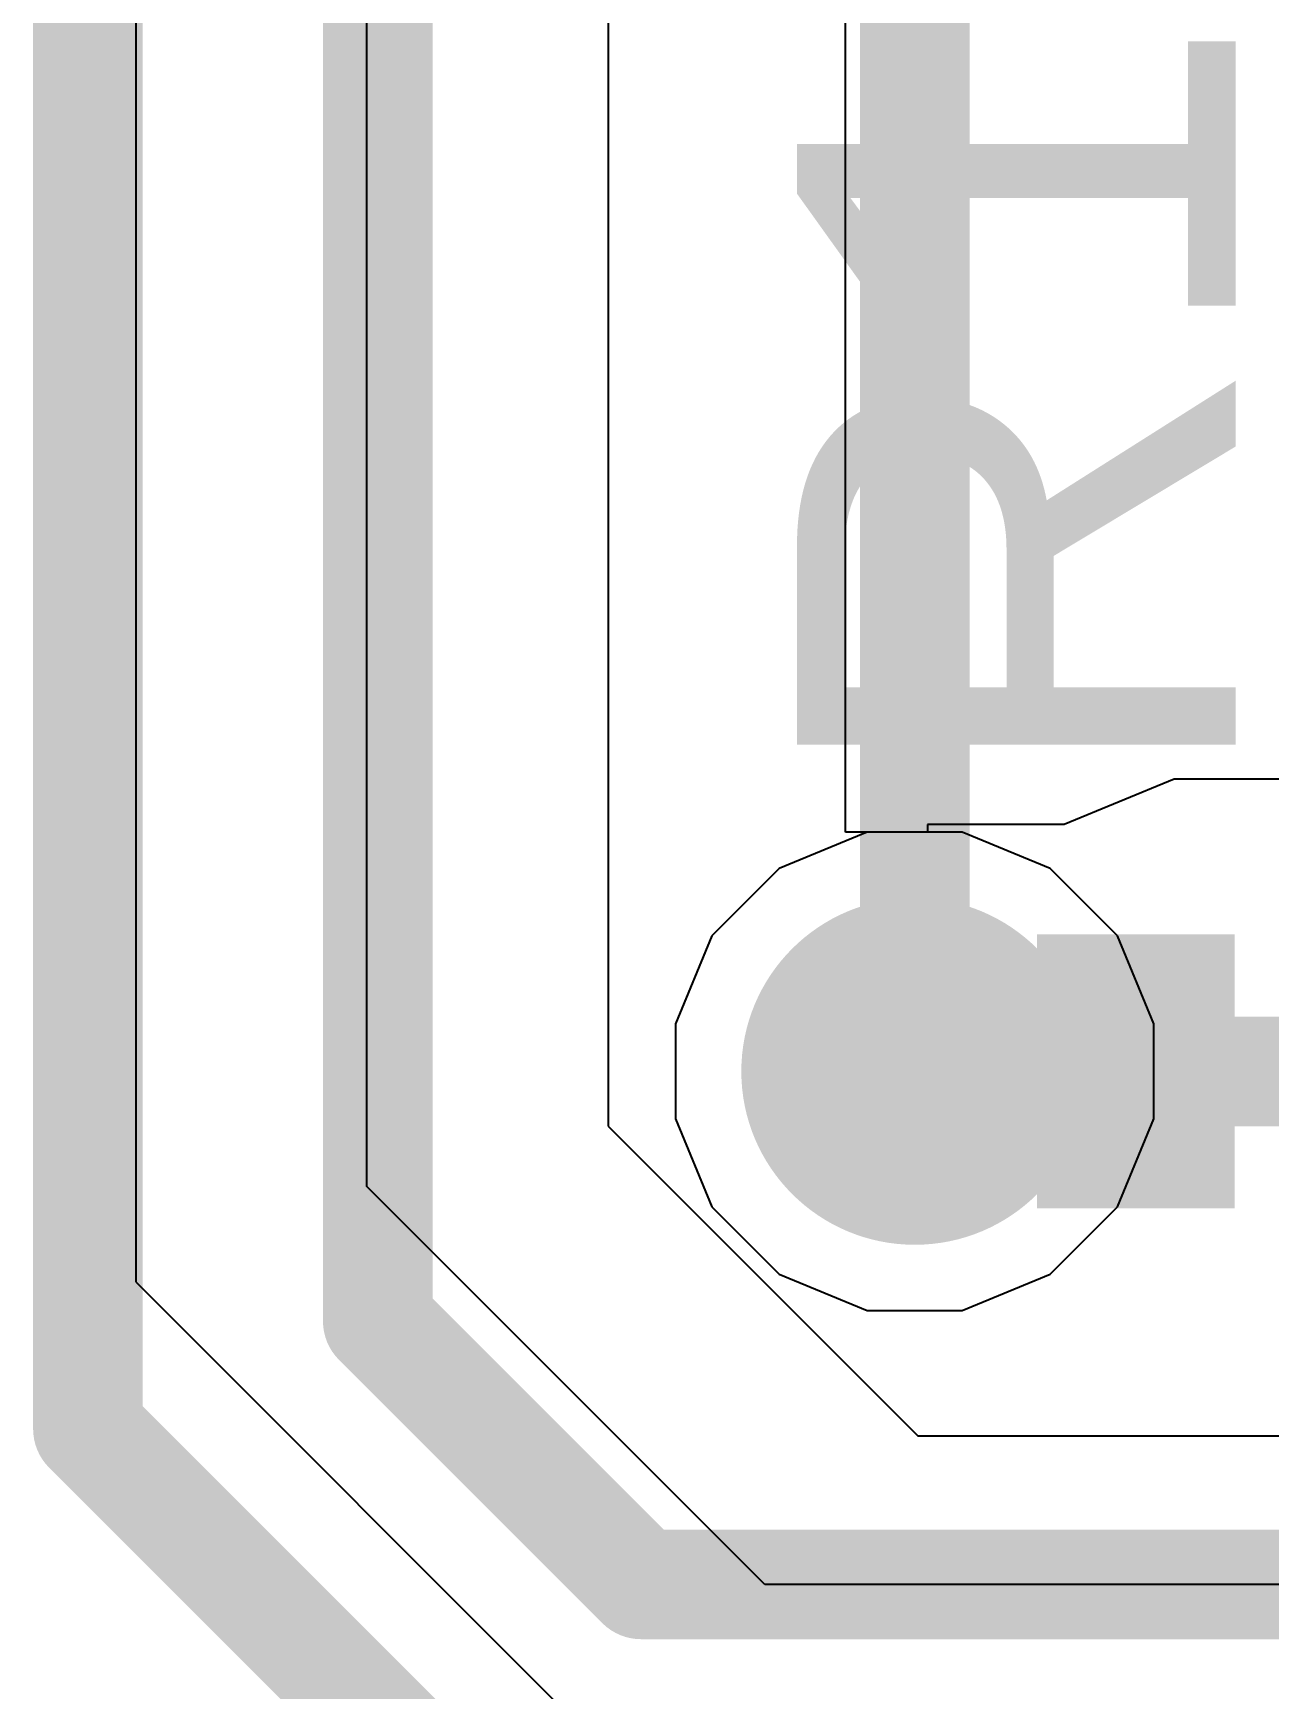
# Model space of a CAD drawing. Header units: inches. Extents: x -4 to 5258, y -4 to 5281.
# Drawn here: x 51.816 to 54.677, y 73.405 to 77.239 of the extents above; entities that cross this region are included whole.
import ezdxf

# ---------------------------------------------------------------- set-up
doc = ezdxf.new("R2010")
doc.units = ezdxf.units.IN
for name, color, linetype in [('Bottom Layer', 5, 'Continuous'), ('Bottom Solder', 6, 'Continuous'), ('Drill Drawing', 1, 'Continuous'), ('Layer 1', 16, 'Continuous'), ('Layer 2', 76, 'Continuous'), ('Top Layer', 1, 'Continuous'), ('Top Overlay', 2, 'Continuous'), ('Top Paste', 8, 'Continuous'), ('Top Solder', 216, 'Continuous'), ('Via Holes', 16, 'Continuous')]:
    doc.layers.add(name, color=color, linetype=linetype)
doc.styles.add('Arial', font='', dxfattribs={"height": 0.2})
doc.styles.get('Arial').set_extended_font_data('Arial')

# ---------------------------------------------------------------- blocks, each defined once
blk = doc.blocks.new('N___T___P___175')
at = {"layer": 'Top Layer'}
for points in [[(-0.6985, -0.3175), (-0.6985, 0.3175), (-0.2413, 0.3175), (-0.2413, -0.3175)], [(0.2413, -0.3175), (0.2413, 0.3175), (0.6985, 0.3175), (0.6985, -0.3175)], [(-0.3812, -0.127), (0.3808, -0.127), (0.3808, 0.127), (-0.3812, 0.127)]]:
    blk.add_hatch(color=1, dxfattribs=at).paths.add_polyline_path(points)
at = {"layer": 'Top Paste'}
for points in [[(-0.6985, -0.3175), (-0.6985, 0.3175), (-0.2413, 0.3175), (-0.2413, -0.3175)], [(0.2413, -0.3175), (0.2413, 0.3175), (0.6985, 0.3175), (0.6985, -0.3175)]]:
    blk.add_hatch(color=8, dxfattribs=at).paths.add_polyline_path(points)

msp = doc.modelspace()

# ---------------------------------------------------------------- hatches: boundary and pattern name
at = {"layer": 'Bottom Layer'}
h = msp.add_hatch(color=5, dxfattribs=at)
edge = h.paths.add_edge_path()
edge.add_arc((53.8571, 74.8348), 0.3, 0, 360)
at = {"layer": 'Bottom Solder'}
h = msp.add_hatch(color=6, dxfattribs=at)
edge = h.paths.add_edge_path()
edge.add_arc((53.8571, 74.8348), 0.4016, 0, 360)
at = {"layer": 'Layer 1'}
h = msp.add_hatch(color=16, dxfattribs=at)
edge = h.paths.add_edge_path()
edge.add_arc((53.8571, 74.8348), 0.3, 0, 360)
at = {"layer": 'Layer 2'}
h = msp.add_hatch(color=76, dxfattribs=at)
edge = h.paths.add_edge_path()
edge.add_arc((53.8571, 74.8348), 0.3, 0, 360)
at = {"layer": 'Top Layer'}
h = msp.add_hatch(color=1, dxfattribs=at)
edge = h.paths.add_edge_path()
edge.add_arc((53.8571, 74.8348), 0.3, 0, 360)
at = {"layer": 'Top Solder'}
h = msp.add_hatch(color=216, dxfattribs=at)
edge = h.paths.add_edge_path()
edge.add_arc((53.8571, 74.8348), 0.4016, 0, 360)
at = {"layer": 'Via Holes'}
h = msp.add_hatch(color=7, dxfattribs=at)
edge = h.paths.add_edge_path()
edge.add_arc((53.8571, 74.8348), 0.15, 0, 360)

# ---------------------------------------------------------------- linework, layer by layer
at = {"layer": 'Bottom Layer'}
for p, q in [((53.7469, 75.3888), (53.5433, 75.3045)), ((53.9673, 75.3888), (53.7469, 75.3888)), ((54.1709, 75.3045), (53.9673, 75.3888)), ((53.5433, 75.3045), (53.3874, 75.1487)), ((54.3267, 75.1487), (54.1709, 75.3045)), ((53.3874, 75.1487), (53.3031, 74.945)), ((54.4111, 74.945), (54.3267, 75.1487)), ((53.3031, 74.945), (53.3031, 74.7247)), ((54.4111, 74.7247), (54.4111, 74.945)), ((53.3031, 74.7247), (53.3874, 74.521)), ((54.3267, 74.521), (54.4111, 74.7247)), ((53.3874, 74.521), (53.5433, 74.3652)), ((54.1709, 74.3652), (54.3267, 74.521)), ((53.5433, 74.3652), (53.7469, 74.2808)), ((53.9673, 74.2808), (54.1709, 74.3652)), ((53.7469, 74.2808), (53.9673, 74.2808))]:
    msp.add_line(p, q, dxfattribs=at)
at = {"layer": 'Drill Drawing'}
for points in [[(53.7301, 74.9618, 0.0508, 0.0508, 0), (53.7301, 75.0888, 0.0508, 0.0508, 0)], [(53.7301, 75.0888, 0.0508, 0.0508, 0), (53.9841, 75.0888, 0.0508, 0.0508, 0)], [(53.9841, 74.9618, 0.0508, 0.0508, 0), (53.9841, 75.0888, 0.0508, 0.0508, 0)], [(53.7809, 74.911, 0.0508, 0.0508, 0), (53.7809, 74.9872, 0.0508, 0.0508, 0)], [(53.7809, 74.9872, 0.0508, 0.0508, 0), (53.9333, 74.9872, 0.0508, 0.0508, 0)], [(53.9333, 74.911, 0.0508, 0.0508, 0), (53.9333, 74.9872, 0.0508, 0.0508, 0)], [(53.6031, 74.7078, 0.0508, 0.0508, 0), (53.6031, 74.9618, 0.0508, 0.0508, 0)], [(53.6031, 74.9618, 0.0508, 0.0508, 0), (53.7301, 74.9618, 0.0508, 0.0508, 0)], [(53.9841, 74.9618, 0.0508, 0.0508, 0), (54.1111, 74.9618, 0.0508, 0.0508, 0)], [(54.1111, 74.7078, 0.0508, 0.0508, 0), (54.1111, 74.9618, 0.0508, 0.0508, 0)], [(53.7047, 74.7586, 0.0508, 0.0508, 0), (53.7047, 74.911, 0.0508, 0.0508, 0)], [(53.7047, 74.911, 0.0508, 0.0508, 0), (53.7809, 74.911, 0.0508, 0.0508, 0)], [(53.9333, 74.911, 0.0508, 0.0508, 0), (54.0095, 74.911, 0.0508, 0.0508, 0)], [(54.0095, 74.7586, 0.0508, 0.0508, 0), (54.0095, 74.911, 0.0508, 0.0508, 0)], [(53.7047, 74.7586, 0.0508, 0.0508, 0), (53.7809, 74.7586, 0.0508, 0.0508, 0)], [(53.7809, 74.6824, 0.0508, 0.0508, 0), (53.7809, 74.7586, 0.0508, 0.0508, 0)], [(53.9333, 74.7586, 0.0508, 0.0508, 0), (54.0095, 74.7586, 0.0508, 0.0508, 0)], [(53.9333, 74.6824, 0.0508, 0.0508, 0), (53.9333, 74.7586, 0.0508, 0.0508, 0)], [(53.6031, 74.7078, 0.0508, 0.0508, 0), (53.7301, 74.7078, 0.0508, 0.0508, 0)], [(53.7301, 74.5808, 0.0508, 0.0508, 0), (53.7301, 74.7078, 0.0508, 0.0508, 0)], [(53.7809, 74.6824, 0.0508, 0.0508, 0), (53.9333, 74.6824, 0.0508, 0.0508, 0)], [(53.9841, 74.7078, 0.0508, 0.0508, 0), (54.1111, 74.7078, 0.0508, 0.0508, 0)], [(53.9841, 74.5808, 0.0508, 0.0508, 0), (53.9841, 74.7078, 0.0508, 0.0508, 0)], [(53.7301, 74.5808, 0.0508, 0.0508, 0), (53.9841, 74.5808, 0.0508, 0.0508, 0)]]:
    msp.add_lwpolyline(points, format="xyseb", dxfattribs=at)
for points in [[(53.7174, 75.0888, 0.0254, 0.0254, 1), (53.7428, 75.0888, 0.0254, 0.0254, 1)], [(53.7174, 75.0888, 0.0254, 0.0254, 1), (53.7428, 75.0888, 0.0254, 0.0254, 1)], [(53.9714, 75.0888, 0.0254, 0.0254, 1), (53.9968, 75.0888, 0.0254, 0.0254, 1)], [(53.9714, 75.0888, 0.0254, 0.0254, 1), (53.9968, 75.0888, 0.0254, 0.0254, 1)], [(53.7682, 74.9872, 0.0254, 0.0254, 1), (53.7936, 74.9872, 0.0254, 0.0254, 1)], [(53.7682, 74.9872, 0.0254, 0.0254, 1), (53.7936, 74.9872, 0.0254, 0.0254, 1)], [(53.9206, 74.9872, 0.0254, 0.0254, 1), (53.946, 74.9872, 0.0254, 0.0254, 1)], [(53.9206, 74.9872, 0.0254, 0.0254, 1), (53.946, 74.9872, 0.0254, 0.0254, 1)], [(53.5904, 74.9618, 0.0254, 0.0254, 1), (53.6158, 74.9618, 0.0254, 0.0254, 1)], [(53.5904, 74.9618, 0.0254, 0.0254, 1), (53.6158, 74.9618, 0.0254, 0.0254, 1)], [(53.7174, 74.9618, 0.0254, 0.0254, 1), (53.7428, 74.9618, 0.0254, 0.0254, 1)], [(53.7174, 74.9618, 0.0254, 0.0254, 1), (53.7428, 74.9618, 0.0254, 0.0254, 1)], [(53.9714, 74.9618, 0.0254, 0.0254, 1), (53.9968, 74.9618, 0.0254, 0.0254, 1)], [(53.9714, 74.9618, 0.0254, 0.0254, 1), (53.9968, 74.9618, 0.0254, 0.0254, 1)], [(54.0984, 74.9618, 0.0254, 0.0254, 1), (54.1238, 74.9618, 0.0254, 0.0254, 1)], [(54.0984, 74.9618, 0.0254, 0.0254, 1), (54.1238, 74.9618, 0.0254, 0.0254, 1)], [(53.692, 74.911, 0.0254, 0.0254, 1), (53.7174, 74.911, 0.0254, 0.0254, 1)], [(53.692, 74.911, 0.0254, 0.0254, 1), (53.7174, 74.911, 0.0254, 0.0254, 1)], [(53.7682, 74.911, 0.0254, 0.0254, 1), (53.7936, 74.911, 0.0254, 0.0254, 1)], [(53.7682, 74.911, 0.0254, 0.0254, 1), (53.7936, 74.911, 0.0254, 0.0254, 1)], [(53.9206, 74.911, 0.0254, 0.0254, 1), (53.946, 74.911, 0.0254, 0.0254, 1)], [(53.9206, 74.911, 0.0254, 0.0254, 1), (53.946, 74.911, 0.0254, 0.0254, 1)], [(53.9968, 74.911, 0.0254, 0.0254, 1), (54.0222, 74.911, 0.0254, 0.0254, 1)], [(53.9968, 74.911, 0.0254, 0.0254, 1), (54.0222, 74.911, 0.0254, 0.0254, 1)], [(53.692, 74.7586, 0.0254, 0.0254, 1), (53.7174, 74.7586, 0.0254, 0.0254, 1)], [(53.692, 74.7586, 0.0254, 0.0254, 1), (53.7174, 74.7586, 0.0254, 0.0254, 1)], [(53.7682, 74.7586, 0.0254, 0.0254, 1), (53.7936, 74.7586, 0.0254, 0.0254, 1)], [(53.7682, 74.7586, 0.0254, 0.0254, 1), (53.7936, 74.7586, 0.0254, 0.0254, 1)], [(53.9206, 74.7586, 0.0254, 0.0254, 1), (53.946, 74.7586, 0.0254, 0.0254, 1)], [(53.9206, 74.7586, 0.0254, 0.0254, 1), (53.946, 74.7586, 0.0254, 0.0254, 1)], [(53.9968, 74.7586, 0.0254, 0.0254, 1), (54.0222, 74.7586, 0.0254, 0.0254, 1)], [(53.9968, 74.7586, 0.0254, 0.0254, 1), (54.0222, 74.7586, 0.0254, 0.0254, 1)], [(53.5904, 74.7078, 0.0254, 0.0254, 1), (53.6158, 74.7078, 0.0254, 0.0254, 1)], [(53.5904, 74.7078, 0.0254, 0.0254, 1), (53.6158, 74.7078, 0.0254, 0.0254, 1)], [(53.7174, 74.7078, 0.0254, 0.0254, 1), (53.7428, 74.7078, 0.0254, 0.0254, 1)], [(53.7174, 74.7078, 0.0254, 0.0254, 1), (53.7428, 74.7078, 0.0254, 0.0254, 1)], [(53.7682, 74.6824, 0.0254, 0.0254, 1), (53.7936, 74.6824, 0.0254, 0.0254, 1)], [(53.7682, 74.6824, 0.0254, 0.0254, 1), (53.7936, 74.6824, 0.0254, 0.0254, 1)], [(53.9206, 74.6824, 0.0254, 0.0254, 1), (53.946, 74.6824, 0.0254, 0.0254, 1)], [(53.9206, 74.6824, 0.0254, 0.0254, 1), (53.946, 74.6824, 0.0254, 0.0254, 1)], [(53.9714, 74.7078, 0.0254, 0.0254, 1), (53.9968, 74.7078, 0.0254, 0.0254, 1)], [(53.9714, 74.7078, 0.0254, 0.0254, 1), (53.9968, 74.7078, 0.0254, 0.0254, 1)], [(54.0984, 74.7078, 0.0254, 0.0254, 1), (54.1238, 74.7078, 0.0254, 0.0254, 1)], [(54.0984, 74.7078, 0.0254, 0.0254, 1), (54.1238, 74.7078, 0.0254, 0.0254, 1)], [(53.7174, 74.5808, 0.0254, 0.0254, 1), (53.7428, 74.5808, 0.0254, 0.0254, 1)], [(53.7174, 74.5808, 0.0254, 0.0254, 1), (53.7428, 74.5808, 0.0254, 0.0254, 1)], [(53.9714, 74.5808, 0.0254, 0.0254, 1), (53.9968, 74.5808, 0.0254, 0.0254, 1)], [(53.9714, 74.5808, 0.0254, 0.0254, 1), (53.9968, 74.5808, 0.0254, 0.0254, 1)]]:
    msp.add_lwpolyline(points, format="xyseb", close=True, dxfattribs=at)
at = {"layer": 'Layer 1'}
for p, q in [((53.7469, 75.3888), (53.5433, 75.3045)), ((53.9673, 75.3888), (53.7469, 75.3888)), ((54.1709, 75.3045), (53.9673, 75.3888)), ((53.5433, 75.3045), (53.3874, 75.1487)), ((54.3267, 75.1487), (54.1709, 75.3045)), ((53.3874, 75.1487), (53.3031, 74.945)), ((54.4111, 74.945), (54.3267, 75.1487)), ((53.3031, 74.945), (53.3031, 74.7247)), ((54.4111, 74.7247), (54.4111, 74.945)), ((53.3031, 74.7247), (53.3874, 74.521)), ((54.3267, 74.521), (54.4111, 74.7247)), ((53.3874, 74.521), (53.5433, 74.3652)), ((54.1709, 74.3652), (54.3267, 74.521)), ((53.5433, 74.3652), (53.7469, 74.2808)), ((53.9673, 74.2808), (54.1709, 74.3652)), ((53.7469, 74.2808), (53.9673, 74.2808))]:
    msp.add_line(p, q, dxfattribs=at)
at = {"layer": 'Layer 2'}
for points in [[(51.9425, 74.0067, 0.254, 0.254, 0), (51.9425, 80.9734, 0.254, 0.254, 0)], [(52.6137, 74.2564, 0.254, 0.254, 0), (52.6137, 80.6227, 0.254, 0.254, 0)], [(53.8571, 74.8348, 0.254, 0.254, 0), (53.8571, 77.3938, 0.254, 0.254, 0)], [(52.6137, 74.2564, 0.254, 0.254, 0), (53.2233, 73.6468, 0.254, 0.254, 0)], [(51.9425, 74.0067, 0.254, 0.254, 0), (52.9478, 73.0014, 0.254, 0.254, 0)], [(53.2233, 73.6468, 0.254, 0.254, 0), (60.3797, 73.6468, 0.254, 0.254, 0)]]:
    msp.add_lwpolyline(points, format="xyseb", dxfattribs=at)
for points in [[(53.7936, 74.8348, 0.127, 0.127, 1), (53.9206, 74.8348, 0.127, 0.127, 1)], [(52.5502, 74.2564, 0.127, 0.127, 1), (52.6772, 74.2564, 0.127, 0.127, 1)], [(52.5502, 74.2564, 0.127, 0.127, 1), (52.6772, 74.2564, 0.127, 0.127, 1)], [(51.879, 74.0067, 0.127, 0.127, 1), (52.006, 74.0067, 0.127, 0.127, 1)], [(51.879, 74.0067, 0.127, 0.127, 1), (52.006, 74.0067, 0.127, 0.127, 1)], [(53.1598, 73.6468, 0.127, 0.127, 1), (53.2868, 73.6468, 0.127, 0.127, 1)], [(53.1598, 73.6468, 0.127, 0.127, 1), (53.2868, 73.6468, 0.127, 0.127, 1)]]:
    msp.add_lwpolyline(points, format="xyseb", close=True, dxfattribs=at)
at = {"layer": 'Top Layer'}
for p, q in [((52.053, 86.1504), (52.053, 74.3475)), ((52.5883, 74.5681), (52.5883, 85.9434)), ((53.1471, 81.4123), (53.1471, 74.7078)), ((53.697, 75.3888), (53.697, 80.8625)), ((54.4578, 75.5117), (54.2035, 75.4063)), ((55.2198, 75.5117), (54.4578, 75.5117)), ((53.8865, 75.3888), (53.697, 75.3888)), ((54.2035, 75.4063), (53.8865, 75.4063)), ((53.8865, 75.4063), (53.8865, 75.3888)), ((53.1471, 74.7078), (53.8645, 73.9904)), ((53.5097, 73.6468), (52.5883, 74.5681)), ((52.053, 74.3475), (53.3073, 73.0931)), ((53.8645, 73.9904), (60.9906, 73.9904)), ((59.9906, 73.6468), (53.5097, 73.6468))]:
    msp.add_line(p, q, dxfattribs=at)
msp.add_lwpolyline([(53.8571, 74.8348, 0.508, 0.508, 0), (54.2714, 74.8348, 0.508, 0.508, 0)], format="xyseb", dxfattribs=at)
for points in [[(53.7301, 74.8348, 0.254, 0.254, 1), (53.9841, 74.8348, 0.254, 0.254, 1)], [(54.1444, 74.8348, 0.254, 0.254, 1), (54.3984, 74.8348, 0.254, 0.254, 1)]]:
    msp.add_lwpolyline(points, format="xyseb", close=True, dxfattribs=at)

# ---------------------------------------------------------------- block references
msp.add_blockref('N___T___P___175', (54.839, 74.8348))

# ---------------------------------------------------------------- texts
at = {"layer": 'Top Overlay', "style": 'Arial'}
msp.add_text('R116', height=1.016, rotation=90, dxfattribs=at).set_placement((54.6004, 75.4753))

doc.saveas('drawing.dxf')
